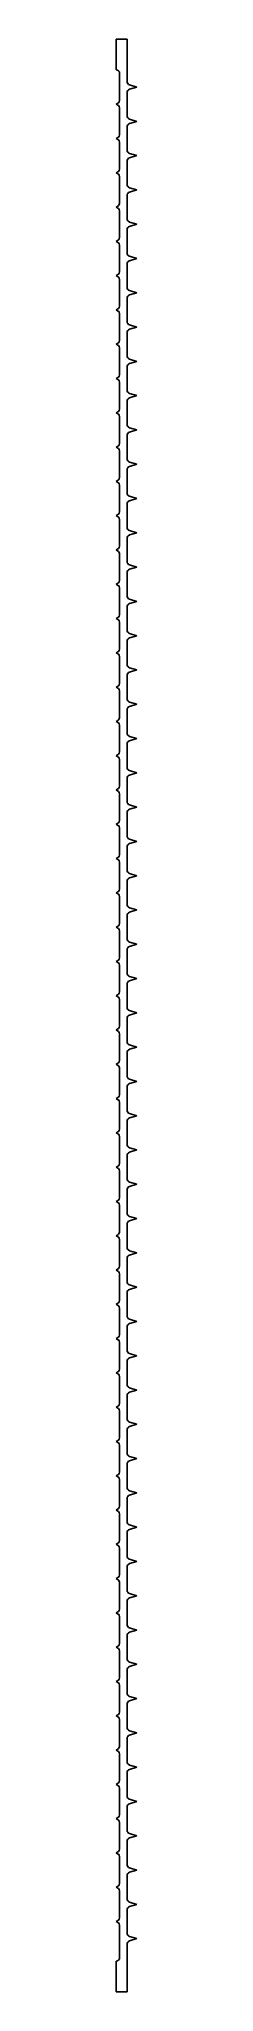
# Model space of a CAD drawing. Header units: millimetres. Extents: x 414 to 444, y -1156 to 1692.
import ezdxf

# ---------------------------------------------------------------- set-up
doc = ezdxf.new("R2010")
doc.units = ezdxf.units.MM

msp = doc.modelspace()

# ---------------------------------------------------------------- linework, layer by layer
at = {"color": 7, "linetype": 'Continuous'}
for p, q in [((414.4, 1691.7), (414.4, 1646.7)), ((430.4, 1691.7), (414.4, 1691.7)), ((430.4, 1629.7), (430.4, 1691.7)), ((419.4, 1641.7), (419.4, 1602.1)), ((444.4, 1621.7), (434, 1624.9)), ((417.6, 1598.7), (414.4, 1596.7)), ((414.4, 1596.7), (417.6, 1594.6)), ((430.4, 1579.7), (430.4, 1613.7)), ((434, 1618.5), (444.4, 1621.7)), ((419.4, 1591.3), (419.4, 1552.1)), ((444.4, 1571.7), (434, 1574.9)), ((434, 1568.5), (444.4, 1571.7)), ((417.6, 1548.7), (414.4, 1546.7)), ((414.4, 1546.7), (417.6, 1544.6)), ((419.4, 1541.3), (419.4, 1502.1)), ((430.4, 1529.7), (430.4, 1563.7)), ((430.4, 1479.7), (430.4, 1513.7)), ((444.4, 1521.7), (434, 1524.9)), ((434, 1518.5), (444.4, 1521.7)), ((417.6, 1498.7), (414.4, 1496.7)), ((414.4, 1496.7), (417.6, 1494.6)), ((419.4, 1491.3), (419.4, 1452.1)), ((430.4, 1429.7), (430.4, 1463.7)), ((444.4, 1471.7), (434, 1474.9)), ((434, 1468.5), (444.4, 1471.7)), ((417.6, 1448.7), (414.4, 1446.7)), ((414.4, 1446.7), (417.6, 1444.6)), ((419.4, 1441.3), (419.4, 1402.1)), ((444.4, 1421.7), (434, 1424.9)), ((417.6, 1398.7), (414.4, 1396.7)), ((414.4, 1396.7), (417.6, 1394.6)), ((430.4, 1379.7), (430.4, 1413.7)), ((434, 1418.5), (444.4, 1421.7)), ((419.4, 1391.3), (419.4, 1352.1)), ((444.4, 1371.7), (434, 1374.9)), ((434, 1368.5), (444.4, 1371.7)), ((417.6, 1348.7), (414.4, 1346.7)), ((414.4, 1346.7), (417.6, 1344.6)), ((419.4, 1341.3), (419.4, 1302.1)), ((430.4, 1329.7), (430.4, 1363.7)), ((430.4, 1279.7), (430.4, 1313.7)), ((444.4, 1321.7), (434, 1324.9)), ((434, 1318.5), (444.4, 1321.7)), ((417.6, 1298.7), (414.4, 1296.7)), ((414.4, 1296.7), (417.6, 1294.6)), ((419.4, 1291.3), (419.4, 1252.1)), ((430.4, 1229.7), (430.4, 1263.7)), ((444.4, 1271.7), (434, 1274.9)), ((434, 1268.5), (444.4, 1271.7)), ((417.6, 1248.7), (414.4, 1246.7)), ((414.4, 1246.7), (417.6, 1244.6)), ((419.4, 1241.3), (419.4, 1202.1)), ((444.4, 1221.7), (434, 1224.9)), ((417.6, 1198.7), (414.4, 1196.7)), ((414.4, 1196.7), (417.6, 1194.6)), ((430.4, 1179.7), (430.4, 1213.7)), ((434, 1218.5), (444.4, 1221.7)), ((419.4, 1191.3), (419.4, 1152.1)), ((444.4, 1171.7), (434, 1174.9)), ((434, 1168.5), (444.4, 1171.7)), ((417.6, 1148.7), (414.4, 1146.7)), ((414.4, 1146.7), (417.6, 1144.6)), ((419.4, 1141.3), (419.4, 1102.1)), ((430.4, 1129.7), (430.4, 1163.7)), ((430.4, 1079.7), (430.4, 1113.7)), ((444.4, 1121.7), (434, 1124.9)), ((434, 1118.5), (444.4, 1121.7)), ((417.6, 1098.7), (414.4, 1096.7)), ((414.4, 1096.7), (417.6, 1094.6)), ((419.4, 1091.3), (419.4, 1052.1)), ((430.4, 1029.7), (430.4, 1063.7)), ((444.4, 1071.7), (434, 1074.9)), ((434, 1068.5), (444.4, 1071.7)), ((417.6, 1048.7), (414.4, 1046.7)), ((414.4, 1046.7), (417.6, 1044.6)), ((419.4, 1041.3), (419.4, 1002.1)), ((417.6, 998.7), (414.4, 996.7)), ((430.4, 979.7), (430.4, 1013.7)), ((444.4, 1021.7), (434, 1024.9)), ((434, 1018.5), (444.4, 1021.7)), ((414.4, 996.7), (417.6, 994.6)), ((419.4, 991.3), (419.4, 952.1)), ((444.4, 971.7), (434, 974.9)), ((434, 968.5), (444.4, 971.7)), ((417.6, 948.7), (414.4, 946.7)), ((414.4, 946.7), (417.6, 944.6)), ((419.4, 941.3), (419.4, 902.1)), ((430.4, 929.7), (430.4, 963.7)), ((430.4, 879.7), (430.4, 913.7)), ((444.4, 921.7), (434, 924.9)), ((434, 918.5), (444.4, 921.7)), ((417.6, 898.7), (414.4, 896.7)), ((414.4, 896.7), (417.6, 894.6)), ((419.4, 891.3), (419.4, 852.1)), ((430.4, 829.7), (430.4, 863.7)), ((444.4, 871.7), (434, 874.9)), ((434, 868.5), (444.4, 871.7)), ((417.6, 848.7), (414.4, 846.7)), ((414.4, 846.7), (417.6, 844.6)), ((419.4, 841.3), (419.4, 802.1)), ((417.6, 798.7), (414.4, 796.7)), ((430.4, 779.7), (430.4, 813.7)), ((444.4, 821.7), (434, 824.9)), ((434, 818.5), (444.4, 821.7)), ((414.4, 796.7), (417.6, 794.6)), ((419.4, 791.3), (419.4, 752.1)), ((444.4, 771.7), (434, 774.9)), ((434, 768.5), (444.4, 771.7)), ((417.6, 748.7), (414.4, 746.7)), ((414.4, 746.7), (417.6, 744.6)), ((419.4, 741.3), (419.4, 702.1)), ((430.4, 729.7), (430.4, 763.7)), ((430.4, 679.7), (430.4, 713.7)), ((444.4, 721.7), (434, 724.9)), ((434, 718.5), (444.4, 721.7)), ((417.6, 698.7), (414.4, 696.7)), ((414.4, 696.7), (417.6, 694.6)), ((419.4, 691.3), (419.4, 652.1)), ((430.4, 629.7), (430.4, 663.7)), ((444.4, 671.7), (434, 674.9)), ((434, 668.5), (444.4, 671.7)), ((417.6, 648.7), (414.4, 646.7)), ((414.4, 646.7), (417.6, 644.6)), ((419.4, 641.3), (419.4, 602.1)), ((417.6, 598.7), (414.4, 596.7)), ((430.4, 579.7), (430.4, 613.7)), ((444.4, 621.7), (434, 624.9)), ((434, 618.5), (444.4, 621.7)), ((414.4, 596.7), (417.6, 594.6)), ((419.4, 591.3), (419.4, 552.1)), ((444.4, 571.7), (434, 574.9)), ((434, 568.5), (444.4, 571.7)), ((417.6, 548.7), (414.4, 546.7)), ((414.4, 546.7), (417.6, 544.6)), ((419.4, 541.3), (419.4, 502.1)), ((430.4, 529.7), (430.4, 563.7)), ((430.4, 479.7), (430.4, 513.7)), ((444.4, 521.7), (434, 524.9)), ((434, 518.5), (444.4, 521.7)), ((417.6, 498.7), (414.4, 496.7)), ((414.4, 496.7), (417.6, 494.6)), ((419.4, 491.3), (419.4, 452.1)), ((430.4, 429.7), (430.4, 463.7)), ((444.4, 471.7), (434, 474.9)), ((434, 468.5), (444.4, 471.7)), ((417.6, 448.7), (414.4, 446.7)), ((414.4, 446.7), (417.6, 444.6)), ((419.4, 441.3), (419.4, 402.1)), ((417.6, 398.7), (414.4, 396.7)), ((430.4, 379.7), (430.4, 413.7)), ((444.4, 421.7), (434, 424.9)), ((434, 418.5), (444.4, 421.7)), ((414.4, 396.7), (417.6, 394.6)), ((419.4, 391.3), (419.4, 352.1)), ((444.4, 371.7), (434, 374.9)), ((434, 368.5), (444.4, 371.7)), ((417.6, 348.7), (414.4, 346.7)), ((414.4, 346.7), (417.6, 344.6)), ((430.4, 329.7), (430.4, 363.7)), ((419.4, 341.3), (419.4, 302.1)), ((430.4, 279.7), (430.4, 313.7)), ((444.4, 321.7), (434, 324.9)), ((434, 318.5), (444.4, 321.7)), ((417.6, 298.7), (414.4, 296.7)), ((414.4, 296.7), (417.6, 294.6)), ((419.4, 291.3), (419.4, 252.1)), ((430.4, 229.7), (430.4, 263.7)), ((444.4, 271.7), (434, 274.9)), ((434, 268.5), (444.4, 271.7)), ((417.6, 248.7), (414.4, 246.7)), ((414.4, 246.7), (417.6, 244.6)), ((419.4, 241.3), (419.4, 202.1)), ((430.4, 179.7), (430.4, 213.7)), ((444.4, 221.7), (434, 224.9)), ((434, 218.5), (444.4, 221.7)), ((417.6, 198.7), (414.4, 196.7)), ((414.4, 196.7), (417.6, 194.6)), ((419.4, 191.3), (419.4, 152.1)), ((444.4, 171.7), (434, 174.9)), ((434, 168.5), (444.4, 171.7)), ((417.6, 148.7), (414.4, 146.7)), ((414.4, 146.7), (417.6, 144.6)), ((430.4, 129.7), (430.4, 163.7)), ((419.4, 141.3), (419.4, 102.1)), ((444.4, 121.7), (434, 124.9)), ((434, 118.5), (444.4, 121.7)), ((417.6, 98.7), (414.4, 96.7)), ((414.4, 96.7), (417.6, 94.6)), ((419.4, 91.3), (419.4, 52.1)), ((430.4, 79.7), (430.4, 113.7)), ((430.4, 29.7), (430.4, 63.7)), ((444.4, 71.7), (434, 74.9)), ((434, 68.5), (444.4, 71.7)), ((417.6, 48.7), (414.4, 46.7)), ((414.4, 46.7), (417.6, 44.6)), ((419.4, 41.3), (419.4, 2.1)), ((430.4, -20.3), (430.4, 13.7)), ((444.4, 21.7), (434, 24.9)), ((434, 18.5), (444.4, 21.7)), ((417.6, -1.3), (414.4, -3.3)), ((414.4, -3.3), (417.6, -5.4)), ((419.4, -8.7), (419.4, -47.9)), ((444.4, -28.3), (434, -25.1)), ((434, -31.5), (444.4, -28.3)), ((417.6, -51.3), (414.4, -53.3)), ((414.4, -53.3), (417.6, -55.4)), ((430.4, -70.3), (430.4, -36.3)), ((419.4, -58.7), (419.4, -97.9)), ((444.4, -78.3), (434, -75.1)), ((434, -81.5), (444.4, -78.3)), ((417.6, -101.3), (414.4, -103.3)), ((414.4, -103.3), (417.6, -105.4)), ((419.4, -108.7), (419.4, -147.9)), ((430.4, -120.3), (430.4, -86.3)), ((430.4, -170.3), (430.4, -136.3)), ((444.4, -128.3), (434, -125.1)), ((434, -131.5), (444.4, -128.3)), ((417.6, -151.3), (414.4, -153.3)), ((414.4, -153.3), (417.6, -155.4)), ((419.4, -158.7), (419.4, -197.9)), ((430.4, -220.3), (430.4, -186.3)), ((444.4, -178.3), (434, -175.1)), ((434, -181.5), (444.4, -178.3)), ((417.6, -201.3), (414.4, -203.3)), ((414.4, -203.3), (417.6, -205.4)), ((419.4, -208.7), (419.4, -247.9)), ((444.4, -228.3), (434, -225.1)), ((417.6, -251.3), (414.4, -253.3)), ((414.4, -253.3), (417.6, -255.4)), ((430.4, -270.3), (430.4, -236.3)), ((434, -231.5), (444.4, -228.3)), ((419.4, -258.7), (419.4, -297.9)), ((444.4, -278.3), (434, -275.1)), ((434, -281.5), (444.4, -278.3)), ((417.6, -301.3), (414.4, -303.3)), ((414.4, -303.3), (417.6, -305.4)), ((419.4, -308.7), (419.4, -347.9)), ((430.4, -320.3), (430.4, -286.3)), ((430.4, -370.3), (430.4, -336.3)), ((444.4, -328.3), (434, -325.1)), ((434, -331.5), (444.4, -328.3)), ((417.6, -351.3), (414.4, -353.3)), ((414.4, -353.3), (417.6, -355.4)), ((419.4, -358.7), (419.4, -397.9)), ((430.4, -420.3), (430.4, -386.3)), ((444.4, -378.3), (434, -375.1)), ((434, -381.5), (444.4, -378.3)), ((417.6, -401.3), (414.4, -403.3)), ((414.4, -403.3), (417.6, -405.4)), ((419.4, -408.7), (419.4, -447.9)), ((444.4, -428.3), (434, -425.1)), ((417.6, -451.3), (414.4, -453.3)), ((414.4, -453.3), (417.6, -455.4)), ((430.4, -470.3), (430.4, -436.3)), ((434, -431.5), (444.4, -428.3)), ((419.4, -458.7), (419.4, -497.9)), ((444.4, -478.3), (434, -475.1)), ((434, -481.5), (444.4, -478.3)), ((417.6, -501.3), (414.4, -503.3)), ((414.4, -503.3), (417.6, -505.4)), ((419.4, -508.7), (419.4, -547.9)), ((430.4, -520.3), (430.4, -486.3)), ((430.4, -570.3), (430.4, -536.3)), ((444.4, -528.3), (434, -525.1)), ((434, -531.5), (444.4, -528.3)), ((417.6, -551.3), (414.4, -553.3)), ((414.4, -553.3), (417.6, -555.4)), ((419.4, -558.7), (419.4, -597.9)), ((430.4, -620.3), (430.4, -586.3)), ((444.4, -578.3), (434, -575.1)), ((434, -581.5), (444.4, -578.3)), ((417.6, -601.3), (414.4, -603.3)), ((414.4, -603.3), (417.6, -605.4)), ((419.4, -608.7), (419.4, -647.9)), ((444.4, -628.3), (434, -625.1)), ((417.6, -651.3), (414.4, -653.3)), ((414.4, -653.3), (417.6, -655.4)), ((430.4, -670.3), (430.4, -636.3)), ((434, -631.5), (444.4, -628.3)), ((419.4, -658.7), (419.4, -697.9)), ((444.4, -678.3), (434, -675.1)), ((434, -681.5), (444.4, -678.3)), ((417.6, -701.3), (414.4, -703.3)), ((414.4, -703.3), (417.6, -705.4)), ((419.4, -708.7), (419.4, -747.9)), ((430.4, -720.3), (430.4, -686.3)), ((430.4, -770.3), (430.4, -736.3)), ((444.4, -728.3), (434, -725.1)), ((434, -731.5), (444.4, -728.3)), ((417.6, -751.3), (414.4, -753.3)), ((414.4, -753.3), (417.6, -755.4)), ((419.4, -758.7), (419.4, -797.9)), ((430.4, -820.3), (430.4, -786.3)), ((444.4, -778.3), (434, -775.1)), ((434, -781.5), (444.4, -778.3)), ((417.6, -801.3), (414.4, -803.3)), ((414.4, -803.3), (417.6, -805.4)), ((419.4, -808.7), (419.4, -847.9)), ((444.4, -828.3), (434, -825.1)), ((417.6, -851.3), (414.4, -853.3)), ((414.4, -853.3), (417.6, -855.4)), ((430.4, -870.3), (430.4, -836.3)), ((434, -831.5), (444.4, -828.3)), ((419.4, -858.7), (419.4, -897.9)), ((444.4, -878.3), (434, -875.1)), ((434, -881.5), (444.4, -878.3)), ((417.6, -901.3), (414.4, -903.3)), ((414.4, -903.3), (417.6, -905.4)), ((419.4, -908.7), (419.4, -947.9)), ((430.4, -920.3), (430.4, -886.3)), ((430.4, -970.3), (430.4, -936.3)), ((444.4, -928.3), (434, -925.1)), ((434, -931.5), (444.4, -928.3)), ((417.6, -951.3), (414.4, -953.3)), ((414.4, -953.3), (417.6, -955.4)), ((419.4, -958.7), (419.4, -997.9)), ((430.4, -1020.3), (430.4, -986.3)), ((444.4, -978.3), (434, -975.1)), ((434, -981.5), (444.4, -978.3)), ((417.6, -1001.3), (414.4, -1003.3)), ((414.4, -1003.3), (417.6, -1005.4)), ((419.4, -1008.7), (419.4, -1047.9)), ((444.4, -1028.3), (434, -1025.1)), ((417.6, -1051.3), (414.4, -1053.3)), ((414.4, -1053.3), (417.6, -1055.4)), ((430.4, -1070.3), (430.4, -1036.3)), ((434, -1031.5), (444.4, -1028.3)), ((419.4, -1058.7), (419.4, -1106)), ((444.4, -1078.3), (434, -1075.1)), ((434, -1081.5), (444.4, -1078.3)), ((430.4, -1156), (430.4, -1086.3)), ((414.4, -1111), (414.4, -1156)), ((414.4, -1156), (430.4, -1156))]:
    msp.add_line(p, q, dxfattribs=at)
for centre, radius, start, end in [((414.4, 1641.7), 5, 0, 90), ((435.4, 1629.7), 5, 180, 253.0252), ((415.4, 1602.1), 4, 302.9065, 0), ((435.4, 1613.7), 5, 106.9748, 180), ((415.4, 1591.3), 4, 0, 57.0935), ((435.4, 1579.7), 5, 180, 253.0252), ((435.4, 1563.7), 5, 106.9748, 180), ((415.4, 1552.1), 4, 302.9065, 0), ((415.4, 1541.3), 4, 0, 57.0935), ((435.4, 1529.7), 5, 180, 253.0252), ((435.4, 1513.7), 5, 106.9748, 180), ((415.4, 1502.1), 4, 302.9065, 0), ((415.4, 1491.3), 4, 0, 57.0935), ((435.4, 1479.7), 5, 180, 253.0252), ((435.4, 1463.7), 5, 106.9748, 180), ((415.4, 1452.1), 4, 302.9065, 0), ((415.4, 1441.3), 4, 0, 57.0935), ((435.4, 1429.7), 5, 180, 253.0252), ((415.4, 1402.1), 4, 302.9065, 0), ((435.4, 1413.7), 5, 106.9748, 180), ((415.4, 1391.3), 4, 0, 57.0935), ((435.4, 1379.7), 5, 180, 253.0252), ((435.4, 1363.7), 5, 106.9748, 180), ((415.4, 1352.1), 4, 302.9065, 0), ((415.4, 1341.3), 4, 0, 57.0935), ((435.4, 1329.7), 5, 180, 253.0252), ((435.4, 1313.7), 5, 106.9748, 180), ((415.4, 1302.1), 4, 302.9065, 0), ((415.4, 1291.3), 4, 0, 57.0935), ((435.4, 1279.7), 5, 180, 253.0252), ((435.4, 1263.7), 5, 106.9748, 180), ((415.4, 1252.1), 4, 302.9065, 0), ((415.4, 1241.3), 4, 0, 57.0935), ((435.4, 1229.7), 5, 180, 253.0252), ((415.4, 1202.1), 4, 302.9065, 0), ((435.4, 1213.7), 5, 106.9748, 180), ((415.4, 1191.3), 4, 0, 57.0935), ((435.4, 1179.7), 5, 180, 253.0252), ((435.4, 1163.7), 5, 106.9748, 180), ((415.4, 1152.1), 4, 302.9065, 0), ((415.4, 1141.3), 4, 0, 57.0935), ((435.4, 1129.7), 5, 180, 253.0252), ((435.4, 1113.7), 5, 106.9748, 180), ((415.4, 1102.1), 4, 302.9065, 0), ((415.4, 1091.3), 4, 0, 57.0935), ((435.4, 1079.7), 5, 180, 253.0252), ((435.4, 1063.7), 5, 106.9748, 180), ((415.4, 1052.1), 4, 302.9065, 0), ((415.4, 1041.3), 4, 0, 57.0935), ((435.4, 1029.7), 5, 180, 253.0252), ((415.4, 1002.1), 4, 302.9065, 0), ((435.4, 1013.7), 5, 106.9748, 180), ((415.4, 991.3), 4, 0, 57.0935), ((435.4, 979.7), 5, 180, 253.0252), ((435.4, 963.7), 5, 106.9748, 180), ((415.4, 952.1), 4, 302.9065, 0), ((415.4, 941.3), 4, 0, 57.0935), ((435.4, 929.7), 5, 180, 253.0252), ((435.4, 913.7), 5, 106.9748, 180), ((415.4, 902.1), 4, 302.9065, 0), ((415.4, 891.3), 4, 0, 57.0935), ((435.4, 879.7), 5, 180, 253.0252), ((435.4, 863.7), 5, 106.9748, 180), ((415.4, 852.1), 4, 302.9065, 0), ((415.4, 841.3), 4, 0, 57.0935), ((435.4, 829.7), 5, 180, 253.0252), ((415.4, 802.1), 4, 302.9065, 0), ((435.4, 813.7), 5, 106.9748, 180), ((415.4, 791.3), 4, 0, 57.0935), ((435.4, 779.7), 5, 180, 253.0252), ((415.4, 752.1), 4, 302.9065, 0), ((415.4, 741.3), 4, 0, 57.0935), ((435.4, 763.7), 5, 106.9748, 180), ((435.4, 729.7), 5, 180, 253.0252), ((435.4, 713.7), 5, 106.9748, 180), ((415.4, 702.1), 4, 302.9065, 0), ((415.4, 691.3), 4, 0, 57.0935), ((435.4, 679.7), 5, 180, 253.0252), ((435.4, 663.7), 5, 106.9748, 180), ((415.4, 652.1), 4, 302.9065, 0), ((415.4, 641.3), 4, 0, 57.0935), ((435.4, 629.7), 5, 180, 253.0252), ((415.4, 602.1), 4, 302.9065, 0), ((435.4, 613.7), 5, 106.9748, 180), ((415.4, 591.3), 4, 0, 57.0935), ((435.4, 579.7), 5, 180, 253.0252), ((415.4, 552.1), 4, 302.9065, 0), ((415.4, 541.3), 4, 0, 57.0935), ((435.4, 563.7), 5, 106.9748, 180), ((435.4, 529.7), 5, 180, 253.0252), ((435.4, 513.7), 5, 106.9748, 180), ((415.4, 502.1), 4, 302.9065, 360), ((415.4, 491.3), 4, 0, 57.0935), ((435.4, 479.7), 5, 180, 253.0252), ((435.4, 463.7), 5, 106.9748, 180), ((415.4, 452.1), 4, 302.9065, 0), ((415.4, 441.3), 4, 0, 57.0935), ((435.4, 429.7), 5, 180, 253.0252), ((415.4, 402.1), 4, 302.9065, 0), ((435.4, 413.7), 5, 106.9748, 180), ((415.4, 391.3), 4, 0, 57.0935), ((435.4, 379.7), 5, 180, 253.0252), ((415.4, 352.1), 4, 302.9065, 0), ((415.4, 341.3), 4, 0, 57.0935), ((435.4, 363.7), 5, 106.9748, 180), ((435.4, 329.7), 5, 180, 253.0252), ((435.4, 313.7), 5, 106.9748, 180), ((415.4, 302.1), 4, 302.9065, 0), ((415.4, 291.3), 4, 0, 57.0935), ((435.4, 279.7), 5, 180, 253.0252), ((435.4, 263.7), 5, 106.9748, 180), ((415.4, 252.1), 4, 302.9065, 0), ((415.4, 241.3), 4, 0, 57.0935), ((435.4, 229.7), 5, 180, 253.0252), ((415.4, 202.1), 4, 302.9065, 0), ((435.4, 213.7), 5, 106.9748, 180), ((415.4, 191.3), 4, 0, 57.0935), ((435.4, 179.7), 5, 180, 253.0252), ((415.4, 152.1), 4, 302.9065, 0), ((415.4, 141.3), 4, 0, 57.0935), ((435.4, 163.7), 5, 106.9748, 180), ((435.4, 129.7), 5, 180, 253.0252), ((435.4, 113.7), 5, 106.9748, 180), ((415.4, 102.1), 4, 302.9065, 360), ((415.4, 91.3), 4, 0, 57.0935), ((435.4, 79.7), 5, 180, 253.0252), ((435.4, 63.7), 5, 106.9748, 180), ((415.4, 52.1), 4, 302.9065, 360), ((415.4, 41.3), 4, 0, 57.0935), ((435.4, 29.7), 5, 180, 253.0252), ((415.4, 2.1), 4, 302.9065, 360), ((435.4, 13.7), 5, 106.9748, 180), ((415.4, -8.7), 4, 0, 57.0935), ((435.4, -20.3), 5, 180, 253.0252), ((415.4, -47.9), 4, 302.9065, 360), ((415.4, -58.7), 4, 0, 57.0935), ((435.4, -36.3), 5, 106.9748, 180), ((435.4, -70.3), 5, 180, 253.0252), ((435.4, -86.3), 5, 106.9748, 180), ((415.4, -97.9), 4, 302.9065, 360), ((415.4, -108.7), 4, 0, 57.0935), ((435.4, -120.3), 5, 180, 253.0252), ((435.4, -136.3), 5, 106.9748, 180), ((415.4, -147.9), 4, 302.9065, 0), ((415.4, -158.7), 4, 0, 57.0935), ((435.4, -170.3), 5, 180, 253.0252), ((415.4, -197.9), 4, 302.9065, 0), ((435.4, -186.3), 5, 106.9748, 180), ((415.4, -208.7), 4, 0, 57.0935), ((435.4, -220.3), 5, 180, 253.0252), ((415.4, -247.9), 4, 302.9065, 360), ((415.4, -258.7), 4, 0, 57.0935), ((435.4, -236.3), 5, 106.9748, 180), ((435.4, -270.3), 5, 180, 253.0252), ((435.4, -286.3), 5, 106.9748, 180), ((415.4, -297.9), 4, 302.9065, 0), ((415.4, -308.7), 4, 0, 57.0935), ((435.4, -320.3), 5, 180, 253.0252), ((435.4, -336.3), 5, 106.9748, 180), ((415.4, -347.9), 4, 302.9065, 0), ((415.4, -358.7), 4, 0, 57.0935), ((415.4, -397.9), 4, 302.9065, 0), ((435.4, -370.3), 5, 180, 253.0252), ((435.4, -386.3), 5, 106.9748, 180), ((415.4, -408.7), 4, 0, 57.0935), ((435.4, -420.3), 5, 180, 253.0252), ((415.4, -447.9), 4, 302.9065, 0), ((415.4, -458.7), 4, 0, 57.0935), ((435.4, -436.3), 5, 106.9748, 180), ((435.4, -470.3), 5, 180, 253.0252), ((435.4, -486.3), 5, 106.9748, 180), ((415.4, -497.9), 4, 302.9065, 360), ((415.4, -508.7), 4, 0, 57.0935), ((435.4, -520.3), 5, 180, 253.0252), ((435.4, -536.3), 5, 106.9748, 180), ((415.4, -547.9), 4, 302.9065, 0), ((415.4, -558.7), 4, 0, 57.0935), ((415.4, -597.9), 4, 302.9065, 0), ((435.4, -570.3), 5, 180, 253.0252), ((435.4, -586.3), 5, 106.9748, 180), ((415.4, -608.7), 4, 0, 57.0935), ((435.4, -620.3), 5, 180, 253.0252), ((415.4, -647.9), 4, 302.9065, 0), ((435.4, -636.3), 5, 106.9748, 180), ((415.4, -658.7), 4, 0, 57.0935), ((435.4, -670.3), 5, 180, 253.0252), ((435.4, -686.3), 5, 106.9748, 180), ((415.4, -697.9), 4, 302.9065, 0), ((415.4, -708.7), 4, 0, 57.0935), ((435.4, -720.3), 5, 180, 253.0252), ((435.4, -736.3), 5, 106.9748, 180), ((415.4, -747.9), 4, 302.9065, 0), ((415.4, -758.7), 4, 0, 57.0935), ((435.4, -770.3), 5, 180, 253.0252), ((435.4, -786.3), 5, 106.9748, 180), ((415.4, -797.9), 4, 302.9065, 0), ((415.4, -808.7), 4, 0, 57.0935), ((435.4, -820.3), 5, 180, 253.0252), ((415.4, -847.9), 4, 302.9065, 0), ((435.4, -836.3), 5, 106.9748, 180), ((415.4, -858.7), 4, 0, 57.0935), ((435.4, -870.3), 5, 180, 253.0252), ((435.4, -886.3), 5, 106.9748, 180), ((415.4, -897.9), 4, 302.9065, 0), ((415.4, -908.7), 4, 0, 57.0935), ((435.4, -920.3), 5, 180, 253.0252), ((435.4, -936.3), 5, 106.9748, 180), ((415.4, -947.9), 4, 302.9065, 0), ((415.4, -958.7), 4, 0, 57.0935), ((435.4, -970.3), 5, 180, 253.0252), ((435.4, -986.3), 5, 106.9748, 180), ((415.4, -997.9), 4, 302.9065, 0), ((415.4, -1008.7), 4, 0, 57.0935), ((435.4, -1020.3), 5, 180, 253.0252), ((415.4, -1047.9), 4, 302.9065, 0), ((435.4, -1036.3), 5, 106.9748, 180), ((415.4, -1058.7), 4, 0, 57.0935), ((435.4, -1070.3), 5, 180, 253.0252), ((435.4, -1086.3), 5, 106.9748, 180), ((414.4, -1106), 5, 270, 360)]:
    msp.add_arc(centre, radius, start, end, dxfattribs=at)

doc.saveas('drawing.dxf')
